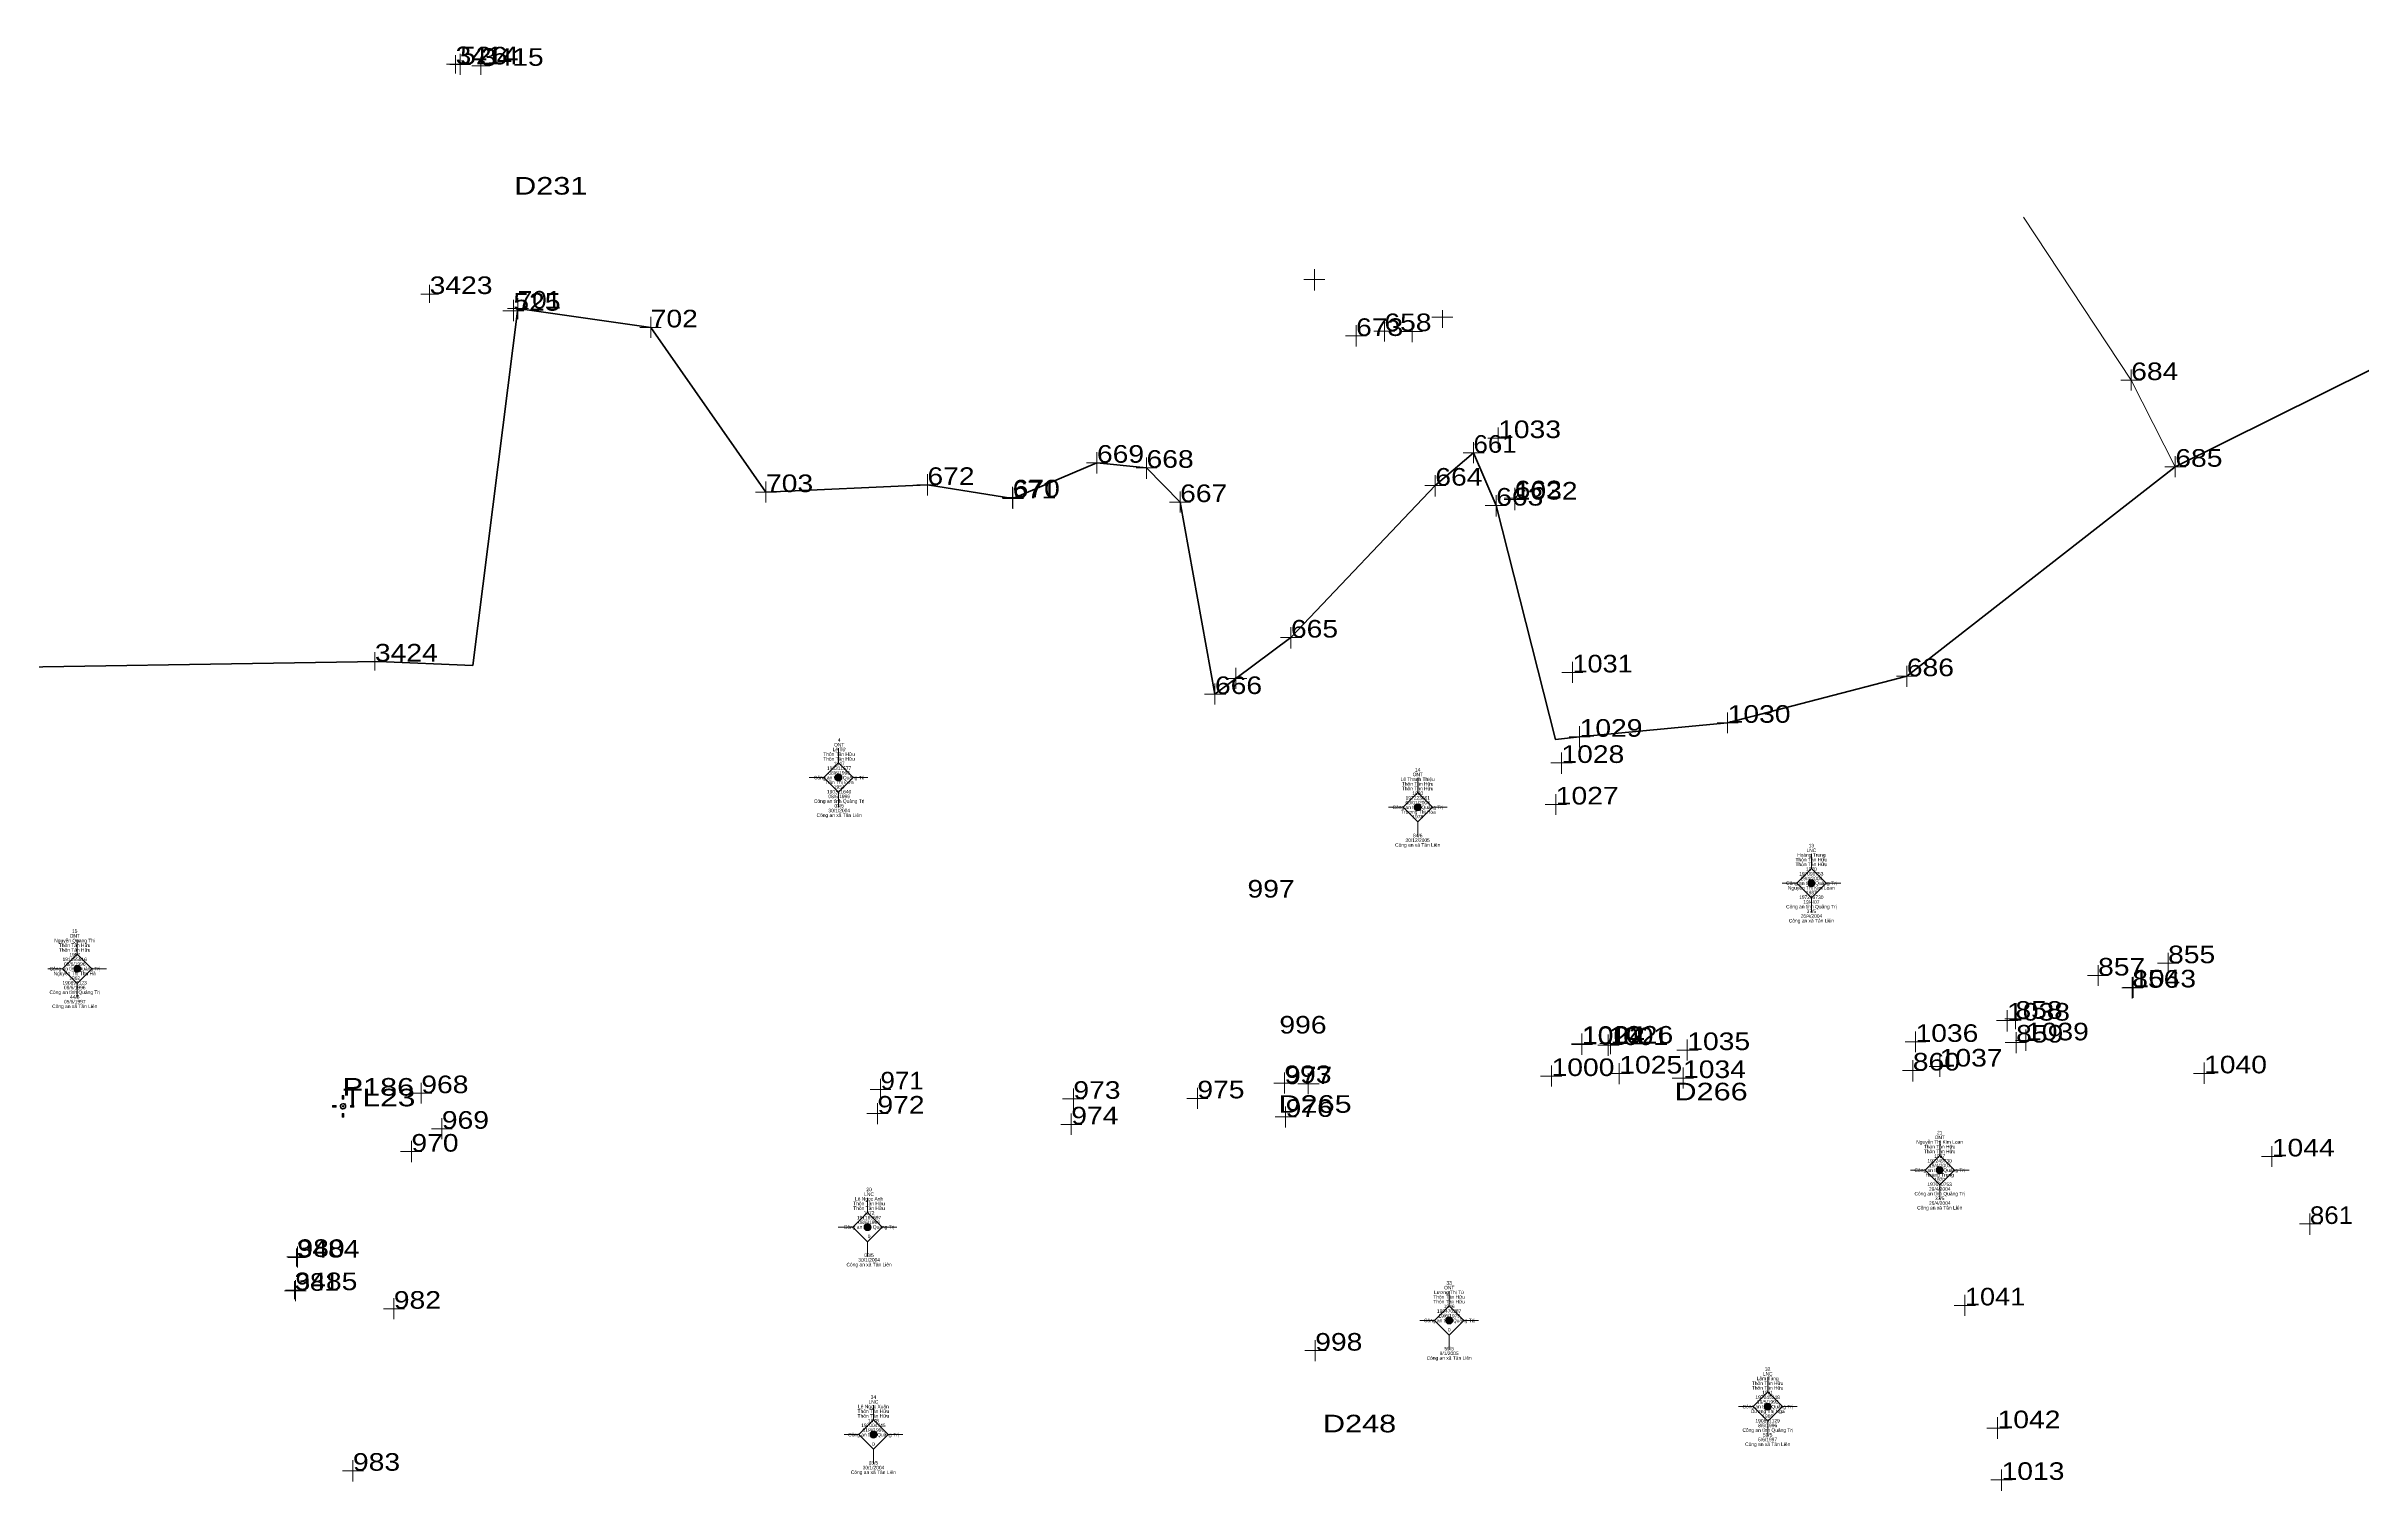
# Model space of a CAD drawing. Header units: metres. Extents: x 548949 to 550221, y 1836732 to 1838051.
# Drawn here: x 549260.4 to 549457.6, y 1837919.7 to 1838042.8 of the extents above; entities that cross this region are included whole.
import ezdxf
from ezdxf.enums import TextEntityAlignment as Align

# ---------------------------------------------------------------- set-up
doc = ezdxf.new("R2010")
doc.units = ezdxf.units.M
doc.header["$LTSCALE"] = 0.12
doc.header["$PDMODE"] = 32
doc.header["$PDSIZE"] = 0.06
for name, color, linetype, lineweight in [('11', 7, 'Continuous', 13), ('3', 7, 'Continuous', 13), ('4', 7, 'Continuous', 13), ('41', 7, 'Continuous', 13), ('52', 7, 'Continuous', 35)]:
    doc.layers.add(name, color=color, linetype=linetype, lineweight=lineweight)
doc.layers.add('15', color=7, linetype='Continuous')
doc.layers.add('5', color=7, linetype='Continuous')

msp = doc.modelspace()

# ---------------------------------------------------------------- hatches: boundary and pattern name
at = {"layer": '11'}
for points in [[(549328.1895, 1837980.47, 1), (549327.5895, 1837980.47, 1)], [(549377.5295, 1837977.93, 1), (549376.9295, 1837977.93, 1)], [(549411.0595, 1837971.47, 1), (549410.4595, 1837971.47, 1)], [(549263.3595, 1837964.18, 1), (549262.7595, 1837964.18, 1)], [(549421.9895, 1837947.02, 1), (549421.3895, 1837947.02, 1)], [(549330.6695, 1837942.17, 1), (549330.0695, 1837942.17, 1)], [(549380.2095, 1837934.22, 1), (549379.6095, 1837934.22, 1)], [(549407.3395, 1837926.88, 1), (549406.7395, 1837926.88, 1)], [(549331.1795, 1837924.5, 1), (549330.5795, 1837924.5, 1)]]:
    msp.add_hatch(color=256, dxfattribs=at).paths.add_polyline_path(points)
at = {"layer": '3'}
for points in [[(549284.8, 1837952.4), (549285.12, 1837952.4), (549285.12, 1837952.53), (549284.8, 1837952.53)], [(549285.7757, 1837952.4647, 1), (549285.6292, 1837952.4647, 1)], [(549285.63, 1837953.07), (549285.76, 1837953.07), (549285.76, 1837953.38), (549285.63, 1837953.38)], [(549286.33, 1837952.4), (549286.62, 1837952.4), (549286.62, 1837952.53), (549286.33, 1837952.53)], [(549285.63, 1837951.55), (549285.76, 1837951.55), (549285.76, 1837951.85), (549285.63, 1837951.85)]]:
    msp.add_hatch(color=256, dxfattribs=at).paths.add_polyline_path(points)

# ---------------------------------------------------------------- linework, layer by layer
at = {"layer": '11'}
for p, q in [((549327.89, 1837982.97), (549327.89, 1837981.72)), ((549326.64, 1837980.47), (549325.39, 1837980.47)), ((549330.39, 1837980.47), (549329.14, 1837980.47)), ((549377.23, 1837980.43), (549377.23, 1837979.18)), ((549327.89, 1837979.22), (549327.89, 1837977.97)), ((549375.98, 1837977.93), (549374.73, 1837977.93)), ((549379.73, 1837977.93), (549378.48, 1837977.93)), ((549377.23, 1837976.68), (549377.23, 1837975.43)), ((549410.76, 1837973.97), (549410.76, 1837972.72)), ((549409.51, 1837971.47), (549408.26, 1837971.47)), ((549410.76, 1837970.22), (549410.76, 1837968.97)), ((549413.26, 1837971.47), (549412.01, 1837971.47)), ((549263.06, 1837966.68), (549263.06, 1837965.43)), ((549261.81, 1837964.18), (549260.56, 1837964.18)), ((549265.56, 1837964.18), (549264.31, 1837964.18)), ((549263.06, 1837962.93), (549263.06, 1837961.68)), ((549421.69, 1837949.52), (549421.69, 1837948.27)), ((549420.44, 1837947.02), (549419.19, 1837947.02)), ((549424.19, 1837947.02), (549422.94, 1837947.02)), ((549330.37, 1837944.67), (549330.37, 1837943.42)), ((549421.69, 1837945.77), (549421.69, 1837944.52)), ((549329.12, 1837942.17), (549327.87, 1837942.17)), ((549330.37, 1837940.92), (549330.37, 1837939.67)), ((549332.87, 1837942.17), (549331.62, 1837942.17)), ((549379.91, 1837936.72), (549379.91, 1837935.47)), ((549378.66, 1837934.22), (549377.41, 1837934.22)), ((549379.91, 1837932.97), (549379.91, 1837931.72)), ((549382.41, 1837934.22), (549381.16, 1837934.22)), ((549407.04, 1837929.38), (549407.04, 1837928.13)), ((549330.88, 1837927), (549330.88, 1837925.75)), ((549405.79, 1837926.88), (549404.54, 1837926.88)), ((549409.54, 1837926.88), (549408.29, 1837926.88)), ((549329.63, 1837924.5), (549328.38, 1837924.5)), ((549333.38, 1837924.5), (549332.13, 1837924.5)), ((549407.04, 1837925.63), (549407.04, 1837924.38)), ((549330.88, 1837923.25), (549330.88, 1837922))]:
    msp.add_line(p, q, dxfattribs=at)
for points in [[(549327.89, 1837981.72), (549326.64, 1837980.47), (549327.89, 1837979.22), (549329.14, 1837980.47)], [(549377.23, 1837979.18), (549375.98, 1837977.93), (549377.23, 1837976.68), (549378.48, 1837977.93)], [(549410.76, 1837972.72), (549409.51, 1837971.47), (549410.76, 1837970.22), (549412.01, 1837971.47)], [(549263.06, 1837965.43), (549261.81, 1837964.18), (549263.06, 1837962.93), (549264.31, 1837964.18)], [(549421.69, 1837948.27), (549420.44, 1837947.02), (549421.69, 1837945.77), (549422.94, 1837947.02)], [(549330.37, 1837943.42), (549329.12, 1837942.17), (549330.37, 1837940.92), (549331.62, 1837942.17)], [(549379.91, 1837935.47), (549378.66, 1837934.22), (549379.91, 1837932.97), (549381.16, 1837934.22)], [(549407.04, 1837928.13), (549405.79, 1837926.88), (549407.04, 1837925.63), (549408.29, 1837926.88)], [(549330.88, 1837925.75), (549329.63, 1837924.5), (549330.88, 1837923.25), (549332.13, 1837924.5)]]:
    msp.add_lwpolyline(points, close=True, dxfattribs=at)
for centre in [(549327.8895, 1837980.47), (549377.2295, 1837977.93), (549410.7595, 1837971.47), (549263.0595, 1837964.18), (549421.6895, 1837947.02), (549330.3695, 1837942.17), (549379.9095, 1837934.22), (549407.0395, 1837926.88), (549330.8795, 1837924.5)]:
    msp.add_circle(centre, 0.3, dxfattribs=at)
at = {"layer": '3'}
for p, q in [((549285.86, 1837952.65), (549285.83, 1837952.61)), ((549285.83, 1837952.61), (549285.86, 1837952.65))]:
    msp.add_line(p, q, dxfattribs=at)
for points in [[(549284.8, 1837952.4), (549285.12, 1837952.4), (549285.12, 1837952.53), (549284.8, 1837952.53)], [(549285.63, 1837953.07), (549285.76, 1837953.07), (549285.76, 1837953.38), (549285.63, 1837953.38)], [(549286.33, 1837952.4), (549286.62, 1837952.4), (549286.62, 1837952.53), (549286.33, 1837952.53)], [(549285.63, 1837951.55), (549285.76, 1837951.55), (549285.76, 1837951.85), (549285.63, 1837951.85)]]:
    msp.add_lwpolyline(points, close=True, dxfattribs=at)
msp.add_circle((549285.7024, 1837952.4647), 0.0732, dxfattribs=at)
for radius, start, end in [(0.25, 49.34484, 48.4242), (0.2, 49.22592, 47.74531)]:
    msp.add_arc((549285.6951, 1837952.4619), radius, start, end, dxfattribs=at)
for p in [(549285.83, 1837952.61), (549285.86, 1837952.65)]:
    msp.add_point(p, dxfattribs=at)
at = {"layer": '4'}
for p, q in [((549296.04, 1838041.23), (549294.52, 1838041.23)), ((549296.56, 1838041.21), (549294.78, 1838041.21)), ((549295.28, 1838040.44), (549295.28, 1838041.99)), ((549295.67, 1838040.32), (549295.67, 1838042.1)), ((549298.19, 1838041.09), (549296.67, 1838041.09)), ((549297.43, 1838040.33), (549297.43, 1838041.85)), ((549368.43, 1838021.96), (549368.43, 1838023.77)), ((549293.83, 1838021.65), (549292.31, 1838021.65)), ((549293.07, 1838020.89), (549293.07, 1838022.44)), ((549300.2, 1838019.34), (549300.2, 1838021.16)), ((549300.58, 1838019.52), (549300.58, 1838021.3)), ((549369.32, 1838022.88), (549367.54, 1838022.88)), ((549301.09, 1838020.23), (549299.31, 1838020.23)), ((549301.5, 1838020.41), (549299.69, 1838020.41)), ((549311.9, 1838017.92), (549311.9, 1838019.7)), ((549374.39, 1838017.6), (549374.39, 1838019.38)), ((549376.75, 1838017.56), (549376.75, 1838019.34)), ((549380.22, 1838019.68), (549378.44, 1838019.68)), ((549379.33, 1838018.76), (549379.33, 1838020.28)), ((549312.79, 1838018.81), (549310.98, 1838018.81)), ((549372.87, 1838018.08), (549371.09, 1838018.08)), ((549371.98, 1838017.19), (549371.98, 1838019)), ((549375.28, 1838018.49), (549373.5, 1838018.49)), ((549377.64, 1838018.45), (549375.86, 1838018.45)), ((549438, 1838013.43), (549438, 1838015.21)), ((549438.89, 1838014.32), (549437.11, 1838014.32)), ((549384.97, 1838009.38), (549383.19, 1838009.38)), ((549384.08, 1838008.49), (549384.08, 1838010.27)), ((549350.8, 1838007.28), (549349.02, 1838007.28)), ((549349.91, 1838006.36), (549349.91, 1838008.17)), ((549354.13, 1838005.92), (549354.13, 1838007.74)), ((549382.9, 1838008.13), (549381.09, 1838008.13)), ((549381.98, 1838007.24), (549381.98, 1838009.02)), ((549441.76, 1838006.05), (549441.76, 1838007.83)), ((549321.72, 1838003.89), (549321.72, 1838005.67)), ((549336.36, 1838005.39), (549334.58, 1838005.39)), ((549335.47, 1838004.5), (549335.47, 1838006.32)), ((549355.02, 1838006.85), (549353.24, 1838006.85)), ((549379.62, 1838005.33), (549377.84, 1838005.33)), ((549378.73, 1838004.4), (549378.73, 1838006.22)), ((549442.65, 1838006.94), (549440.86, 1838006.94)), ((549322.61, 1838004.78), (549320.83, 1838004.78)), ((549343.62, 1838004.33), (549341.84, 1838004.33)), ((549343.64, 1838004.24), (549341.86, 1838004.24)), ((549342.73, 1838003.4), (549342.73, 1838005.22)), ((549342.75, 1838003.35), (549342.75, 1838005.13)), ((549357.88, 1838003.93), (549356.1, 1838003.93)), ((549356.99, 1838003.04), (549356.99, 1838004.82)), ((549384.8, 1838003.63), (549382.98, 1838003.63)), ((549383.91, 1838002.7), (549383.91, 1838004.52)), ((549386.38, 1838004.25), (549384.6, 1838004.25)), ((549386.38, 1838004.14), (549384.6, 1838004.14)), ((549385.49, 1838003.36), (549385.49, 1838005.14)), ((549385.49, 1838003.25), (549385.49, 1838005.03)), ((549367.36, 1837992.39), (549365.54, 1837992.39)), ((549366.43, 1837991.46), (549366.43, 1837993.28)), ((549289.17, 1837990.35), (549287.65, 1837990.35)), ((549288.41, 1837989.59), (549288.41, 1837991.14)), ((549361.75, 1837988.02), (549361.75, 1837989.8)), ((549390.41, 1837988.53), (549390.41, 1837990.31)), ((549418.89, 1837988.18), (549418.89, 1837989.99)), ((549360.88, 1837987.58), (549359.07, 1837987.58)), ((549359.96, 1837986.69), (549359.96, 1837988.47)), ((549362.67, 1837988.91), (549360.86, 1837988.91)), ((549391.3, 1837989.42), (549389.52, 1837989.42)), ((549419.78, 1837989.1), (549418, 1837989.1)), ((549403.63, 1837984.24), (549403.63, 1837986.02)), ((549391.91, 1837983.94), (549390.13, 1837983.94)), ((549391.02, 1837983.02), (549391.02, 1837984.83)), ((549404.52, 1837985.13), (549402.74, 1837985.13)), ((549390.4, 1837981.71), (549388.58, 1837981.71)), ((549389.47, 1837980.78), (549389.47, 1837982.6)), ((549389.89, 1837978.17), (549388.1, 1837978.17)), ((549388.99, 1837977.28), (549388.99, 1837979.06)), ((549435.18, 1837962.71), (549435.18, 1837964.49)), ((549442.06, 1837964.65), (549440.25, 1837964.65)), ((549441.14, 1837963.76), (549441.14, 1837965.54)), ((549436.07, 1837963.6), (549434.29, 1837963.6)), ((549438.98, 1837962.56), (549437.2, 1837962.56)), ((549439.06, 1837962.59), (549437.28, 1837962.59)), ((549438.09, 1837961.64), (549438.09, 1837963.45)), ((549438.17, 1837961.7), (549438.17, 1837963.49)), ((549427.43, 1837958.84), (549427.43, 1837960.65)), ((549428.14, 1837959.03), (549428.14, 1837960.81)), ((549391.22, 1837956.89), (549391.22, 1837958.67)), ((549391.22, 1837956.84), (549391.22, 1837958.62)), ((549393.45, 1837956.76), (549393.45, 1837958.57)), ((549393.64, 1837956.91), (549393.64, 1837958.69)), ((549400.19, 1837956.36), (549400.19, 1837958.14)), ((549419.63, 1837957.06), (549419.63, 1837958.84)), ((549428.36, 1837959.76), (549426.54, 1837959.76)), ((549429.03, 1837959.92), (549427.25, 1837959.92)), ((549429.93, 1837958.08), (549428.15, 1837958.08)), ((549428.2, 1837957), (549428.2, 1837958.78)), ((549429.04, 1837957.19), (549429.04, 1837959)), ((549392.15, 1837957.78), (549390.33, 1837957.78)), ((549392.11, 1837957.73), (549390.33, 1837957.73)), ((549394.38, 1837957.68), (549392.56, 1837957.68)), ((549394.53, 1837957.8), (549392.75, 1837957.8)), ((549394.4, 1837954.36), (549394.4, 1837956.14)), ((549401.12, 1837957.25), (549399.3, 1837957.25)), ((549420.52, 1837957.95), (549418.74, 1837957.95)), ((549419.4, 1837954.58), (549419.4, 1837956.4)), ((549421.69, 1837954.96), (549421.69, 1837956.78)), ((549429.09, 1837957.89), (549427.28, 1837957.89)), ((549444.21, 1837954.38), (549444.21, 1837956.2)), ((549292.36, 1837952.69), (549292.36, 1837954.47)), ((549331.47, 1837953.01), (549331.47, 1837954.79)), ((549358.46, 1837952.25), (549358.46, 1837954.03)), ((549366.76, 1837954.44), (549364.98, 1837954.44)), ((549365.87, 1837953.55), (549365.87, 1837955.33)), ((549368.83, 1837954.39), (549367.02, 1837954.39)), ((549367.91, 1837953.5), (549367.91, 1837955.28)), ((549389.52, 1837955.04), (549387.7, 1837955.04)), ((549388.63, 1837954.14), (549388.63, 1837955.93)), ((549395.29, 1837955.25), (549393.51, 1837955.25)), ((549400.72, 1837954.87), (549398.9, 1837954.87)), ((549399.83, 1837953.98), (549399.83, 1837955.76)), ((549420.32, 1837955.51), (549418.51, 1837955.51)), ((549422.58, 1837955.85), (549420.8, 1837955.85)), ((549445.1, 1837955.27), (549443.32, 1837955.27)), ((549293.25, 1837953.58), (549291.44, 1837953.58)), ((549332.36, 1837953.9), (549330.58, 1837953.9)), ((549331.21, 1837950.95), (549331.21, 1837952.73)), ((549348.79, 1837953.1), (549346.98, 1837953.1)), ((549347.9, 1837952.18), (549347.9, 1837953.99)), ((549359.35, 1837953.14), (549357.57, 1837953.14)), ((549365.98, 1837950.67), (549365.98, 1837952.45)), ((549295, 1837950.55), (549293.22, 1837950.55)), ((549294.11, 1837949.66), (549294.11, 1837951.44)), ((549332.14, 1837951.84), (549330.32, 1837951.84)), ((549348.61, 1837950.92), (549346.82, 1837950.92)), ((549347.72, 1837950.03), (549347.72, 1837951.84)), ((549366.87, 1837951.56), (549365.09, 1837951.56)), ((549292.41, 1837948.6), (549290.6, 1837948.6)), ((549291.52, 1837947.71), (549291.52, 1837949.52)), ((549450.87, 1837948.19), (549449.09, 1837948.19)), ((549449.98, 1837947.3), (549449.98, 1837949.08)), ((549454.15, 1837942.44), (549452.33, 1837942.44)), ((549453.22, 1837941.52), (549453.22, 1837943.33)), ((549281.74, 1837938.82), (549281.74, 1837940.36)), ((549281.81, 1837938.74), (549281.81, 1837940.52)), ((549282.7, 1837939.63), (549280.92, 1837939.63)), ((549282.51, 1837939.58), (549280.98, 1837939.58)), ((549282.54, 1837936.75), (549280.72, 1837936.75)), ((549282.32, 1837936.8), (549280.8, 1837936.8)), ((549281.56, 1837936.04), (549281.56, 1837937.56)), ((549281.65, 1837935.86), (549281.65, 1837937.64)), ((549423.84, 1837934.61), (549423.84, 1837936.39)), ((549290.94, 1837935.22), (549289.13, 1837935.22)), ((549290.02, 1837934.33), (549290.02, 1837936.11)), ((549424.73, 1837935.5), (549422.92, 1837935.5)), ((549368.5, 1837930.76), (549368.5, 1837932.54)), ((549369.42, 1837931.65), (549367.61, 1837931.65)), ((549427.51, 1837925.04), (549425.7, 1837925.04)), ((549426.62, 1837924.15), (549426.62, 1837925.97)), ((549287.43, 1837921.42), (549285.65, 1837921.42)), ((549286.54, 1837920.5), (549286.54, 1837922.31)), ((549427.85, 1837920.64), (549426.04, 1837920.64)), ((549426.96, 1837919.72), (549426.96, 1837921.53))]:
    msp.add_line(p, q, dxfattribs=at)
at = {"layer": '41'}
msp.add_lwpolyline([(549441.76, 1838006.94), (549438, 1838014.32), (549428.83, 1838028.19)], dxfattribs=at)
at = {"layer": '52'}
for points in [[(549391.02, 1837983.94), (549403.63, 1837985.13), (549418.89, 1837989.1), (549441.76, 1838006.94), (549487.76, 1838029.79), (549501.17, 1838005.28), (549503.13, 1838001.3), (549507.42, 1838005.12)], [(549288.72, 1837990.34), (549296.74, 1837990.01), (549300.58, 1838020.41)], [(549300.58, 1838020.41), (549311.9, 1838018.81), (549321.72, 1838004.78), (549335.47, 1838005.39), (549342.75, 1838004.24), (549349.91, 1838007.28), (549354.13, 1838006.85), (549356.99, 1838003.93), (549359.96, 1837987.58), (549361.75, 1837988.91)], [(549236.94, 1838007.62), (549247.95, 1837996.29), (549248.38, 1837994.24), (549247.6, 1837991.79), (549246.9, 1837989.84), (549249.37, 1837989.73), (549288.72, 1837990.34)], [(549361.75, 1837988.91), (549366.43, 1837992.39), (549378.73, 1838005.33), (549381.98, 1838008.13)], [(549381.98, 1838008.13), (549383.91, 1838003.63), (549388.97, 1837983.7), (549391.02, 1837983.94)]]:
    msp.add_lwpolyline(points, dxfattribs=at)

# ---------------------------------------------------------------- texts
at = {"layer": '15'}
for s, width, p in [('4', 0.9, (549327.95, 1837983.51)), ('1947', 0.95, (549327.955, 1837981.51)), ('08/6/1996', 0.95, (549327.95, 1837980.71)), ('1954', 0.95, (549327.955, 1837979.51)), ('14', 0.95, (549377.23, 1837980.98)), ('08/6/1996', 0.95, (549327.95, 1837978.71)), ('03/5', 0.95, (549327.95, 1837977.91)), ('03/01/2006', 0.95, (549377.23, 1837978.18)), ('197223661', 0.95, (549377.235, 1837978.58)), ('1980', 0.95, (549377.235, 1837978.98)), ('1978', 0.95, (549377.235, 1837976.98)), ('84/6', 0.95, (549377.235, 1837975.38)), ('LNC', 0.95, (549410.76, 1837974.12)), ('13', 0.95, (549410.76, 1837974.52)), ('1970', 0.95, (549410.765, 1837972.52)), ('19/4/07', 0.95, (549410.765, 1837969.72)), ('1987', 0.95, (549410.765, 1837970.52)), ('37/5', 0.95, (549410.76, 1837968.92)), ('15', 0.95, (549262.84, 1837967.23)), ('191165816', 0.95, (549262.84, 1837964.83)), ('08/6/1996', 0.95, (549262.84, 1837964.43)), ('1957', 0.95, (549262.845, 1837965.23)), ('08/6/1996', 0.95, (549262.84, 1837962.43)), ('1962', 0.95, (549262.84, 1837963.23)), ('44/5', 0.95, (549262.84, 1837961.63)), ('21', 0.8, (549421.69, 1837950.07)), ('1987', 0.95, (549421.695, 1837948.07)), ('1970', 0.95, (549421.695, 1837946.07)), ('LNC', 0.95, (549330.5, 1837944.83)), ('20', 0.95, (549330.5, 1837945.23)), ('37/5', 0.95, (549421.69, 1837944.47)), ('08/6/1996', 0.95, (549330.5, 1837942.43)), ('1972', 0.95, (549330.5, 1837943.23)), ('0', 0.9, (549330.5, 1837941.23)), ('03/5', 0.95, (549330.5, 1837939.63)), ('33', 0.95, (549379.91, 1837937.27)), ('1946', 0.95, (549379.91, 1837935.27)), ('0', 0.9, (549379.91, 1837933.27)), ('59/5', 0.95, (549379.91, 1837931.67)), ('Lâm Tùng', 0.95, (549407.04, 1837929.13)), ('LNC', 0.95, (549407.04, 1837929.53)), ('32', 0.9, (549407.045, 1837929.93)), ('LNC', 0.95, (549330.87, 1837927.14)), ('34', 0.95, (549330.87, 1837927.54)), ('1961', 0.9, (549407.035, 1837927.93)), ('01/4/1991', 0.95, (549330.865, 1837924.74)), ('1976', 0.95, (549330.87, 1837925.54)), ('8/6/1996', 0.95, (549407.04, 1837925.13)), ('1966', 0.95, (549407.04, 1837925.93)), ('50/5', 0.95, (549407.04, 1837924.33)), ('0', 0.9, (549330.87, 1837923.54)), ('03/5', 0.95, (549330.87, 1837921.94))]:
    msp.add_text(s, height=0.3, dxfattribs=dict(at, width=width)).set_placement(p, align=Align.CENTER)
for s, p in [('Thôn Tân Hữu', (549327.945, 1837982.31)), ('Thôn Tân Hữu', (549327.945, 1837981.91)), ('Lê Tứ', (549327.955, 1837982.71)), ('ONT', (549327.955, 1837983.11)), ('Công an tỉnh Quảng Trị', (549327.955, 1837980.31)), ('Trần Thị Đơn', (549327.95, 1837979.91)), ('190311577', (549327.945, 1837981.11)), ('Lê Thanh Thiệu', (549377.225, 1837980.18)), ('Thôn Tân Hữu', (549377.225, 1837979.78)), ('Thôn Tân Hữu', (549377.225, 1837979.38)), ('ONT', (549377.235, 1837980.58)), ('Công an tỉnh Quảng Trị', (549327.955, 1837978.31)), ('190311640', (549327.945, 1837979.11)), ('30/1/2004', (549327.955, 1837977.51)), ('Công an tỉnh Quảng Trị', (549377.235, 1837977.78)), (' Trương Thị Hòa', (549377.23, 1837977.38)), ('Công an xã Tân Liên', (549327.95, 1837977.11)), ('Công an xã Tân Liên', (549377.23, 1837974.58)), ('30/12/2005', (549377.225, 1837974.98)), ('Hoàng Trung', (549410.76, 1837973.72)), ('Thôn Tân Hữu', (549410.755, 1837973.32)), ('Thôn Tân Hữu', (549410.755, 1837972.92)), ('197090753', (549410.755, 1837972.12)), ('29/4/2004', (549410.765, 1837971.72)), ('Công an tỉnh Quảng Trị', (549410.765, 1837971.32)), ('Nguyễn Thị Kim Loan', (549410.755, 1837970.92)), ('197249730', (549410.755, 1837970.12)), ('Công an tỉnh Quảng Trị', (549410.765, 1837969.32)), ('Công an xã Tân Liên', (549410.76, 1837968.12)), ('26/4/2004', (549410.765, 1837968.52)), ('Nguyễn Quang Thi', (549262.835, 1837966.43)), ('Thôn Tân Hữu', (549262.835, 1837966.03)), ('Thôn Tân Hữu', (549262.835, 1837965.63)), ('ONT', (549262.845, 1837966.83)), ('Công an tỉnh Quảng Trị', (549262.845, 1837964.03)), ('Nguyễn Thị Thu Hà', (549262.835, 1837963.63)), ('Công an tỉnh Quảng Trị', (549262.845, 1837962.03)), ('190891123', (549262.835, 1837962.83)), ('Công an xã Tân Liên', (549262.84, 1837960.83)), ('05/6/1997', (549262.845, 1837961.23)), ('Nguyễn Thị Kim Loan', (549421.685, 1837949.27)), ('Thôn Tân Hữu', (549421.685, 1837948.87)), ('Thôn Tân Hữu', (549421.685, 1837948.47)), ('ONT', (549421.695, 1837949.67)), ('Công an tỉnh Quảng Trị', (549421.695, 1837946.87)), ('Hoàng Trung', (549421.69, 1837946.47)), ('197249730', (549421.685, 1837947.67)), ('19/4/2007', (549421.695, 1837947.27)), ('Thôn Tân Hữu', (549330.495, 1837944.03)), ('Lê Ngọc Anh', (549330.5, 1837944.43)), ('Công an tỉnh Quảng Trị', (549421.695, 1837944.87)), ('197090753', (549421.685, 1837945.67)), ('29/4/2004', (549421.695, 1837945.27)), ('26/4/2004', (549421.695, 1837944.07)), ('Công an tỉnh Quảng Trị', (549330.505, 1837942.03)), ('Thôn Tân Hữu', (549330.495, 1837943.63)), ('191165697', (549330.495, 1837942.83)), ('Công an xã Tân Liên', (549421.69, 1837943.67)), ('Công an xã Tân Liên', (549330.5, 1837938.83)), ('30/1/2004', (549330.505, 1837939.23)), ('Thôn Tân Hữu', (549379.905, 1837936.07)), ('Lương Thị Tứ', (549379.91, 1837936.47)), ('ONT', (549379.915, 1837936.87)), ('Công an tỉnh Quảng Trị', (549379.915, 1837934.07)), ('Thôn Tân Hữu', (549379.905, 1837935.67)), ('190470387', (549379.905, 1837934.87)), ('19/6/1979', (549379.915, 1837934.47)), ('Công an xã Tân Liên', (549379.91, 1837930.87)), ('9/1/2005', (549379.905, 1837931.27)), ('Thôn Tân Hữu', (549407.035, 1837928.73)), ('Thôn Tân Hữu', (549407.035, 1837928.33)), ('Thôn Tân Hữu', (549330.865, 1837926.34)), ('Lê Ngọc Xuân', (549330.87, 1837926.74)), ('Công an tỉnh Quảng Trị', (549407.045, 1837926.73)), ('Dương Thị Nga', (549407.04, 1837926.33)), ('197045348', (549407.035, 1837927.53)), ('19/5/1993', (549407.045, 1837927.13)), ('Công an tỉnh Quảng Trị', (549330.875, 1837924.34)), ('Thôn Tân Hữu', (549330.865, 1837925.94)), ('197004745', (549330.865, 1837925.14)), ('Công an tỉnh Quảng Trị', (549407.045, 1837924.73)), ('190891129', (549407.035, 1837925.53)), ('Công an xã Tân Liên', (549407.04, 1837923.53)), ('5/6/1997', (549407.035, 1837923.93)), ('Công an xã Tân Liên', (549330.87, 1837921.14)), ('30/1/2004', (549330.875, 1837921.54))]:
    msp.add_text(s, height=0.3, dxfattribs=at).set_placement(p, align=Align.CENTER)
at = {"layer": '5'}
for s, width, p in [('3414', 1.2, (549295.28, 1838041.23)), ('526', 1.2, (549295.67, 1838041.21)), ('3415', 1.2, (549297.43, 1838041.09)), ('D231 ', 1.3, (549300.27, 1838030.12)), ('3423', 1.2, (549293.07, 1838021.65)), ('525', 1.2, (549300.2, 1838020.23)), ('701', 1.1, (549300.58, 1838020.41)), ('702', 1.2, (549311.9, 1838018.81)), ('673', 1.2, (549371.98, 1838018.08)), ('658', 1.2, (549374.39, 1838018.49)), ('684', 1.2, (549438, 1838014.32)), ('661', 1.1, (549381.98, 1838008.13)), ('1033', 1.2, (549384.08, 1838009.38)), ('669', 1.2, (549349.91, 1838007.28)), ('668', 1.2, (549354.13, 1838006.85)), ('685', 1.2, (549441.76, 1838006.94)), ('703', 1.2, (549321.72, 1838004.78)), ('672', 1.2, (549335.47, 1838005.39)), ('670', 1.2, (549342.73, 1838004.33)), ('671', 1.1, (549342.75, 1838004.24)), ('667', 1.2, (549356.99, 1838003.93)), ('664', 1.2, (549378.73, 1838005.33)), ('662', 1.2, (549385.49, 1838004.25)), ('1032', 1.2, (549385.49, 1838004.14)), ('663', 1.2, (549383.91, 1838003.63)), ('665', 1.2, (549366.43, 1837992.39)), ('3424', 1.2, (549288.41, 1837990.35)), ('1031', 1.15, (549390.41, 1837989.42)), ('686', 1.2, (549418.89, 1837989.1)), ('666', 1.2, (549359.96, 1837987.58)), ('1030', 1.2, (549403.63, 1837985.13)), ('1029', 1.2, (549391.02, 1837983.94)), ('1028', 1.2, (549389.47, 1837981.71)), ('1027', 1.2, (549388.99, 1837978.17)), ('997', 1.2, (549362.73, 1837970.24)), ('855', 1.2, (549441.14, 1837964.65)), ('857', 1.2, (549435.18, 1837963.6)), ('856', 1.2, (549438.09, 1837962.56)), ('1043', 1.2, (549438.17, 1837962.59)), ('996', 1.2, (549365.45, 1837958.66)), ('1038', 1.2, (549427.43, 1837959.76)), ('858', 1.2, (549428.14, 1837959.92)), ('1024', 1.2, (549391.22, 1837957.78)), ('1002', 1.2, (549391.22, 1837957.73)), ('1001', 1.15, (549393.45, 1837957.68)), ('1026', 1.2, (549393.64, 1837957.8)), ('1035', 1.2, (549400.19, 1837957.25)), ('1036', 1.2, (549419.63, 1837957.95)), ('859', 1.2, (549428.2, 1837957.89)), ('1039', 1.2, (549429.04, 1837958.08)), ('1000', 1.2, (549388.63, 1837955.04)), ('1025', 1.2, (549394.4, 1837955.25)), ('1034', 1.2, (549399.83, 1837954.87)), ('860', 1.2, (549419.4, 1837955.51)), ('1037', 1.2, (549421.69, 1837955.85)), ('1040', 1.2, (549444.21, 1837955.27)), ('P186 ', 1.3, (549285.66, 1837953.37)), ('968', 1.2, (549292.36, 1837953.58)), ('971', 1.1, (549331.47, 1837953.9)), ('973', 1.2, (549347.9, 1837953.1)), ('975', 1.2, (549358.46, 1837953.14)), ('993', 1.2, (549365.87, 1837954.44)), ('977', 1.2, (549365.93, 1837954.35)), ('D266 ', 1.3, (549399.1, 1837952.97)), ('TL23 ', 1.35, (549285.69, 1837952.46)), ('TL23 ', 1.35, (549285.69, 1837952.46)), ('969', 1.2, (549294.11, 1837950.55)), ('972', 1.2, (549331.21, 1837951.84)), ('974', 1.2, (549347.72, 1837950.92)), ('D265 ', 1.3, (549365.37, 1837951.91)), ('976', 1.2, (549365.98, 1837951.56)), ('970', 1.2, (549291.52, 1837948.6)), ('1044', 1.2, (549449.98, 1837948.19)), ('861', 1.1, (549453.22, 1837942.44)), ('3484', 1.2, (549281.74, 1837939.58)), ('980', 1.2, (549281.81, 1837939.63)), ('3485', 1.2, (549281.56, 1837936.8)), ('981', 1.1, (549281.65, 1837936.75)), ('982', 1.2, (549290.02, 1837935.22)), ('1041', 1.15, (549423.84, 1837935.5)), ('998', 1.2, (549368.5, 1837931.65)), ('1042', 1.2, (549426.62, 1837925.04)), ('D248 ', 1.3, (549369.16, 1837924.69)), ('983', 1.2, (549286.54, 1837921.42)), ('1013', 1.2, (549426.96, 1837920.64))]:
    msp.add_text(s, height=1.5, dxfattribs=dict(at, width=width)).set_placement(p)

doc.saveas('drawing.dxf')
